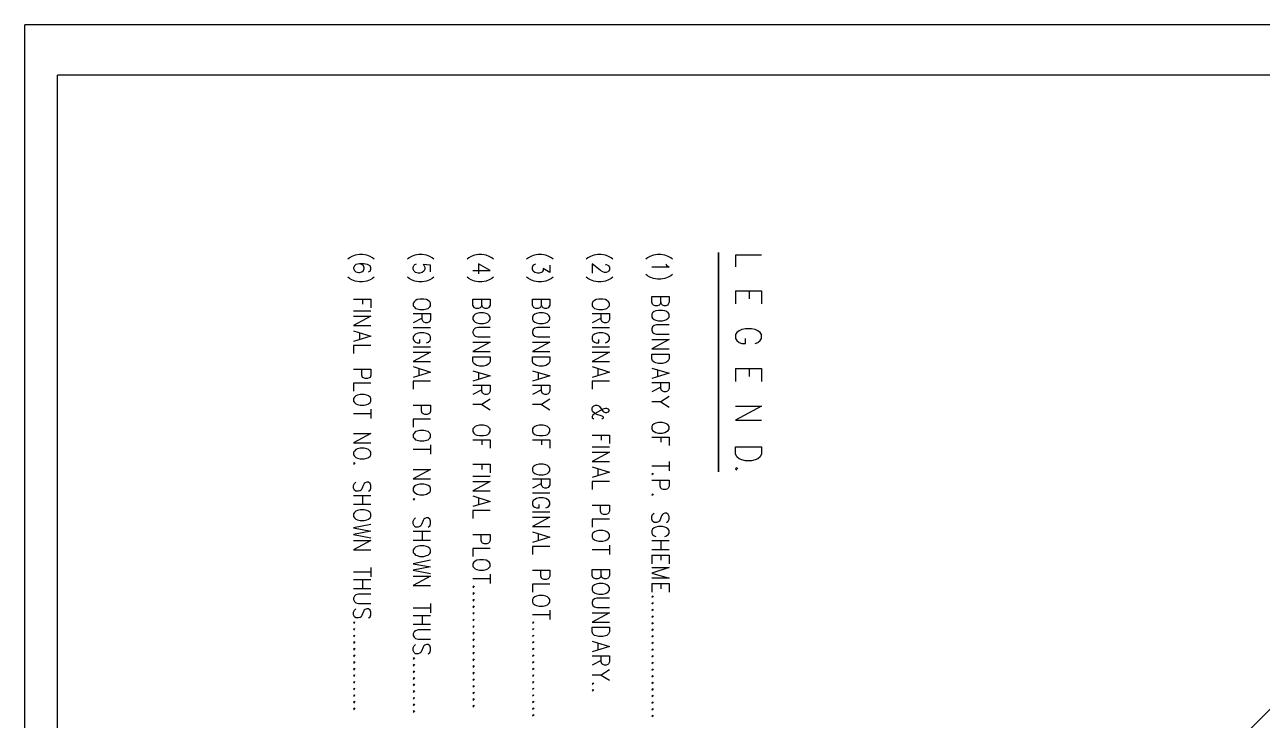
# Model space of a CAD drawing. Header units: metres. Extents: x 6 to 835, y 55 to 1134.
# Drawn here: x 6 to 513, y 849 to 1134 of the extents above; entities that cross this region are included whole.
import ezdxf

# ---------------------------------------------------------------- set-up
doc = ezdxf.new("R2010")
doc.units = ezdxf.units.M

msp = doc.modelspace()

# ---------------------------------------------------------------- linework, layer by layer
at = {"color": 162}
for p, q in [((5.64, 54.85), (5.64, 1133.71)), ((834.95, 1133.71), (5.64, 1133.71)), ((19.04, 62.28), (19.04, 1113.14)), ((823.71, 1113.14), (19.04, 1113.14)), ((296.98, 1024.75), (296.98, 1019.48)), ((296.98, 1024.75), (296.98, 1019.48)), ((296.98, 1024.75), (296.98, 1019.48)), ((296.98, 1024.75), (296.98, 1019.48)), ((302.57, 1024.75), (302.57, 1021.51)), ((302.57, 1024.75), (302.57, 1021.51)), ((302.57, 1024.75), (302.57, 1021.51)), ((302.57, 1024.75), (302.57, 1021.51)), ((144.14, 1021.38), (144.14, 1019.22)), ((140.39, 1016.49), (147.57, 1016.49)), ((168.59, 1013.51), (164.84, 1011.6)), ((164.84, 1009.7), (172.01, 1009.7)), ((241.93, 1013.51), (238.18, 1011.6)), ((238.18, 1009.7), (245.29, 1009.7)), ((142.8, 1007.54), (142.8, 1004.81)), ((164.84, 1001.83), (172.01, 1001.83)), ((238.18, 1001.83), (245.29, 1001.83)), ((167.25, 992.87), (167.25, 990.14)), ((191.7, 991.22), (191.7, 988.49)), ((216.15, 991.22), (216.15, 988.49)), ((240.59, 992.87), (240.59, 990.14)), ((265.04, 992.3), (265.04, 989.63)), ((296.98, 993), (296.98, 987.66)), ((296.98, 993), (296.98, 987.66)), ((296.98, 993), (296.98, 987.66)), ((296.98, 993), (296.98, 987.66)), ((302.57, 993), (302.57, 989.7)), ((302.57, 993), (302.57, 989.7)), ((302.57, 993), (302.57, 989.7)), ((302.57, 993), (302.57, 989.7)), ((193.03, 984.17), (189.29, 982.27)), ((217.48, 984.17), (213.73, 982.27)), ((266.38, 985.25), (262.63, 983.35)), ((266.38, 979.28), (262.63, 979.28)), ((147.57, 974.39), (140.39, 974.39)), ((147.57, 976.3), (147.57, 972.49)), ((193.03, 978.2), (189.29, 978.2)), ((217.48, 978.2), (213.73, 978.2)), ((241.93, 965.69), (241.93, 963.53)), ((266.38, 964.87), (266.38, 962.71)), ((172.01, 959.72), (164.84, 959.72)), ((172.01, 961.63), (172.01, 957.82)), ((193.03, 963.79), (193.03, 961.63)), ((217.48, 963.79), (217.48, 961.63)), ((238.18, 960.8), (245.29, 960.8)), ((193.03, 953.76), (193.03, 951.6)), ((269.74, 954.84), (269.74, 951.03)), ((189.29, 948.87), (196.46, 948.87)), ((240.59, 951.85), (240.59, 949.12)), ((269.74, 952.93), (262.63, 952.93)), ((217.48, 945.88), (213.73, 943.98)), ((140.39, 940.99), (147.57, 940.99)), ((144.14, 940.99), (144.14, 937.18)), ((191.7, 939.91), (191.7, 937.18)), ((213.73, 942.07), (220.91, 942.07)), ((147.57, 937.18), (140.39, 937.18)), ((213.73, 934.2), (220.91, 934.2)), ((164.84, 926.32), (172.01, 926.32)), ((168.59, 926.32), (168.59, 922.51)), ((216.15, 925.24), (216.15, 922.51)), ((172.01, 922.51), (164.84, 922.51)), ((245.29, 918.7), (238.18, 918.7)), ((245.29, 920.61), (245.29, 916.8)), ((262.63, 922.51), (269.74, 922.51)), ((269.74, 918.7), (262.63, 918.7)), ((266.38, 922.51), (266.38, 918.7)), ((262.63, 916.54), (262.63, 912.99)), ((266.38, 916.54), (266.38, 914.39)), ((147.57, 909.5), (140.39, 909.5)), ((147.57, 911.4), (147.57, 907.59)), ((196.46, 908.67), (196.46, 904.86)), ((140.39, 906.51), (147.57, 906.51)), ((144.14, 906.51), (144.14, 902.7)), ((196.46, 906.77), (189.29, 906.77)), ((262.63, 904.86), (262.63, 901.3)), ((266.38, 904.86), (266.38, 902.7)), ((147.57, 902.7), (140.39, 902.7)), ((172.01, 894.83), (164.84, 894.83)), ((172.01, 896.73), (172.01, 892.92)), ((220.91, 894), (220.91, 890.19)), ((164.84, 891.84), (172.01, 891.84)), ((172.01, 888.03), (164.84, 888.03)), ((168.59, 891.84), (168.59, 888.03)), ((220.91, 892.1), (213.73, 892.1)), ((240.59, 880.41), (240.59, 877.68)), ((241.93, 873.36), (238.18, 871.46)), ((241.93, 867.4), (238.18, 867.4))]:
    msp.add_line(p, q, dxfattribs=at)
at = {"color": 6}
for p, q in [((290.06, 1040.43), (290.06, 950.58)), ((290.06, 1040.43), (290.06, 950.58)), ((296.98, 1024.75), (296.98, 1019.48)), ((296.98, 1024.75), (296.98, 1019.48)), ((302.57, 1024.75), (302.57, 1021.51)), ((302.57, 1024.75), (302.57, 1021.51)), ((296.98, 993), (296.98, 987.66)), ((296.98, 993), (296.98, 987.66)), ((302.57, 993), (302.57, 989.7)), ((302.57, 993), (302.57, 989.7))]:
    msp.add_line(p, q, dxfattribs=at)
at = {"color": 162, "linetype": 'Continuous', "lineweight": 25}
for points in [[(290.06, 1040.43), (290.06, 950.58), (290.06, 1040.43), (290.06, 950.58)], [(172.01, 1019.73), (171.63, 1020.3), (171, 1020.81), (170.3, 1021.13), (169.28, 1021.38), (167.57, 1021.38), (166.55, 1021.13), (165.85, 1020.81), (165.22, 1020.3), (164.84, 1019.73), (164.84, 1018.65), (165.22, 1018.14), (165.85, 1017.57), (166.55, 1017.32), (167.57, 1017.07), (169.28, 1017.07), (170.3, 1017.32), (171, 1017.57), (171.63, 1018.14), (172.01, 1018.65)], [(245.29, 1019.73), (244.98, 1020.3), (244.28, 1020.81), (243.64, 1021.13), (242.63, 1021.38), (240.91, 1021.38), (239.9, 1021.13), (239.2, 1020.81), (238.56, 1020.3), (238.18, 1019.73), (238.18, 1018.65), (238.56, 1018.14), (239.2, 1017.57), (239.9, 1017.32), (240.91, 1017.07), (242.63, 1017.07), (243.64, 1017.32), (244.28, 1017.57), (244.98, 1018.14), (245.29, 1018.65)], [(196.46, 1014.02), (196.08, 1014.59), (195.45, 1015.16), (194.75, 1015.41), (193.73, 1015.67), (192.02, 1015.67), (191, 1015.41), (190.3, 1015.16), (189.67, 1014.59), (189.29, 1014.02), (189.29, 1012.94), (189.67, 1012.43), (190.3, 1011.86), (191, 1011.6), (192.02, 1011.35), (193.73, 1011.35), (194.75, 1011.6), (195.45, 1011.86), (196.08, 1012.43), (196.46, 1012.94)], [(220.91, 1014.02), (220.53, 1014.59), (219.89, 1015.16), (219.19, 1015.41), (218.18, 1015.67), (216.46, 1015.67), (215.45, 1015.41), (214.75, 1015.16), (214.11, 1014.59), (213.73, 1014.02), (213.73, 1012.94), (214.11, 1012.43), (214.75, 1011.86), (215.45, 1011.6), (216.46, 1011.35), (218.18, 1011.35), (219.19, 1011.6), (219.89, 1011.86), (220.53, 1012.43), (220.91, 1012.94)], [(269.74, 1015.16), (269.42, 1015.67), (268.72, 1016.24), (268.09, 1016.49), (267.07, 1016.75), (265.36, 1016.75), (264.34, 1016.49), (263.64, 1016.24), (262.95, 1015.67), (262.63, 1015.16), (262.63, 1014.02), (262.95, 1013.51), (263.64, 1012.94), (264.34, 1012.68), (265.36, 1012.43), (267.07, 1012.43), (268.09, 1012.68), (268.72, 1012.94), (269.42, 1013.51), (269.74, 1014.02)], [(189.29, 997.76), (196.46, 997.76), (196.46, 995.86), (196.08, 995.03), (195.45, 994.52), (194.75, 994.21), (193.73, 993.95), (192.02, 993.95), (191, 994.21), (190.3, 994.52), (189.67, 995.03), (189.29, 995.86)], [(213.73, 997.76), (220.91, 997.76), (220.91, 995.86), (220.53, 995.03), (219.89, 994.52), (219.19, 994.21), (218.18, 993.95), (216.46, 993.95), (215.45, 994.21), (214.75, 994.52), (214.11, 995.03), (213.73, 995.86)], [(262.63, 998.84), (269.74, 998.84), (269.74, 996.94), (269.42, 996.11), (268.72, 995.6), (268.09, 995.28), (267.07, 995.03), (265.36, 995.03), (264.34, 995.28), (263.64, 995.6), (262.95, 996.11), (262.63, 996.94)], [(147.57, 980.62), (147.19, 981.19), (146.55, 981.7), (145.85, 982.01), (144.84, 982.27), (143.12, 982.27), (142.11, 982.01), (141.41, 981.7), (140.77, 981.19), (140.39, 980.62), (140.39, 979.54), (140.77, 979.03), (141.41, 978.46), (142.11, 978.2), (143.12, 977.95), (144.84, 977.95), (145.85, 978.2), (146.55, 978.46), (147.19, 979.03), (147.57, 979.54)], [(196.46, 968.17), (196.08, 968.68), (195.45, 969.25), (194.75, 969.5), (193.73, 969.76), (192.02, 969.76), (191, 969.5), (190.3, 969.25), (189.67, 968.68), (189.29, 968.17), (189.29, 967.09), (189.67, 966.52), (190.3, 965.95), (191, 965.69), (192.02, 965.44), (193.73, 965.44), (194.75, 965.69), (195.45, 965.95), (196.08, 966.52), (196.46, 967.09)], [(220.91, 968.17), (220.53, 968.68), (219.89, 969.25), (219.19, 969.5), (218.18, 969.76), (216.46, 969.76), (215.45, 969.5), (214.75, 969.25), (214.11, 968.68), (213.73, 968.17), (213.73, 967.09), (214.11, 966.52), (214.75, 965.95), (215.45, 965.69), (216.46, 965.44), (218.18, 965.44), (219.19, 965.69), (219.89, 965.95), (220.53, 966.52), (220.91, 967.09)], [(269.74, 969.25), (269.42, 969.76), (268.72, 970.33), (268.09, 970.58), (267.07, 970.84), (265.36, 970.84), (264.34, 970.58), (263.64, 970.33), (262.95, 969.76), (262.63, 969.25), (262.63, 968.17), (262.95, 967.6), (263.64, 967.09), (264.34, 966.77), (265.36, 966.52), (267.07, 966.52), (268.09, 966.77), (268.72, 967.09), (269.42, 967.6), (269.74, 968.17)], [(172.01, 965.95), (171.63, 966.52), (171, 967.09), (170.3, 967.34), (169.28, 967.6), (167.57, 967.6), (166.55, 967.34), (165.85, 967.09), (165.22, 966.52), (164.84, 965.95), (164.84, 964.87), (165.22, 964.36), (165.85, 963.79), (166.55, 963.53), (167.57, 963.28), (169.28, 963.28), (170.3, 963.53), (171, 963.79), (171.63, 964.36), (172.01, 964.87)], [(147.57, 958.65), (147.19, 959.15), (146.55, 959.72), (145.85, 959.98), (144.84, 960.3), (143.12, 960.3), (142.11, 959.98), (141.41, 959.72), (140.77, 959.15), (140.39, 958.65), (140.39, 957.57), (140.77, 956.99), (141.41, 956.49), (142.11, 956.17), (143.12, 955.91), (144.84, 955.91), (145.85, 956.17), (146.55, 956.49), (147.19, 956.99), (147.57, 957.57)], [(296.98, 960.8), (307.65, 960.8), (307.65, 957.95), (307.14, 956.74), (306.13, 955.91), (305.11, 955.47), (303.59, 955.09), (301.05, 955.09), (299.52, 955.47), (298.51, 955.91), (297.49, 956.74), (296.98, 957.95)], [(296.98, 960.8), (307.65, 960.8), (307.65, 957.95), (307.14, 956.74), (306.13, 955.91), (305.11, 955.47), (303.59, 955.09), (301.05, 955.09), (299.52, 955.47), (298.51, 955.91), (297.49, 956.74), (296.98, 957.95)], [(296.98, 960.8), (307.65, 960.8), (307.65, 957.95), (307.14, 956.74), (306.13, 955.91), (305.11, 955.47), (303.59, 955.09), (301.05, 955.09), (299.52, 955.47), (298.51, 955.91), (297.49, 956.74), (296.98, 957.95)], [(296.98, 960.8), (307.65, 960.8), (307.65, 957.95), (307.14, 956.74), (306.13, 955.91), (305.11, 955.47), (303.59, 955.09), (301.05, 955.09), (299.52, 955.47), (298.51, 955.91), (297.49, 956.74), (296.98, 957.95)], [(220.91, 952.1), (220.53, 952.68), (219.89, 953.18), (219.19, 953.5), (218.18, 953.76), (216.46, 953.76), (215.45, 953.5), (214.75, 953.18), (214.11, 952.68), (213.73, 952.1), (213.73, 951.03), (214.11, 950.52), (214.75, 949.95), (215.45, 949.69), (216.46, 949.44), (218.18, 949.44), (219.19, 949.69), (219.89, 949.95), (220.53, 950.52), (220.91, 951.03)], [(172.01, 943.98), (171.63, 944.55), (171, 945.06), (170.3, 945.31), (169.28, 945.63), (167.57, 945.63), (166.55, 945.31), (165.85, 945.06), (165.22, 944.55), (164.84, 943.98), (164.84, 942.9), (165.22, 942.33), (165.85, 941.82), (166.55, 941.5), (167.57, 941.25), (169.28, 941.25), (170.3, 941.5), (171, 941.82), (171.63, 942.33), (172.01, 942.9)], [(147.57, 933.37), (147.19, 933.94), (146.55, 934.45), (145.85, 934.77), (144.84, 935.02), (143.12, 935.02), (142.11, 934.77), (141.41, 934.45), (140.77, 933.94), (140.39, 933.37), (140.39, 932.29), (140.77, 931.72), (141.41, 931.21), (142.11, 930.96), (143.12, 930.64), (144.84, 930.64), (145.85, 930.96), (146.55, 931.21), (147.19, 931.72), (147.57, 932.29)], [(245.29, 924.99), (244.98, 925.5), (244.28, 926.07), (243.64, 926.32), (242.63, 926.58), (240.91, 926.58), (239.9, 926.32), (239.2, 926.07), (238.56, 925.5), (238.18, 924.99), (238.18, 923.85), (238.56, 923.34), (239.2, 922.77), (239.9, 922.51), (240.91, 922.26), (242.63, 922.26), (243.64, 922.51), (244.28, 922.77), (244.98, 923.34), (245.29, 923.85)], [(172.01, 918.7), (171.63, 919.28), (171, 919.78), (170.3, 920.1), (169.28, 920.35), (167.57, 920.35), (166.55, 920.1), (165.85, 919.78), (165.22, 919.28), (164.84, 918.7), (164.84, 917.62), (165.22, 917.12), (165.85, 916.54), (166.55, 916.29), (167.57, 915.97), (169.28, 915.97), (170.3, 916.29), (171, 916.54), (171.63, 917.12), (172.01, 917.62)], [(196.46, 912.99), (196.08, 913.56), (195.45, 914.07), (194.75, 914.39), (193.73, 914.64), (192.02, 914.64), (191, 914.39), (190.3, 914.07), (189.67, 913.56), (189.29, 912.99), (189.29, 911.91), (189.67, 911.4), (190.3, 910.83), (191, 910.58), (192.02, 910.32), (193.73, 910.32), (194.75, 910.58), (195.45, 910.83), (196.08, 911.4), (196.46, 911.91)], [(245.29, 903.21), (244.98, 903.78), (244.28, 904.29), (243.64, 904.61), (242.63, 904.86), (240.91, 904.86), (239.9, 904.61), (239.2, 904.29), (238.56, 903.78), (238.18, 903.21), (238.18, 902.13), (238.56, 901.62), (239.2, 901.05), (239.9, 900.8), (240.91, 900.54), (242.63, 900.54), (243.64, 900.8), (244.28, 901.05), (244.98, 901.62), (245.29, 902.13)], [(220.91, 898.32), (220.53, 898.89), (219.89, 899.46), (219.19, 899.72), (218.18, 899.97), (216.46, 899.97), (215.45, 899.72), (214.75, 899.46), (214.11, 898.89), (213.73, 898.32), (213.73, 897.24), (214.11, 896.73), (214.75, 896.16), (215.45, 895.91), (216.46, 895.65), (218.18, 895.65), (219.19, 895.91), (219.89, 896.16), (220.53, 896.73), (220.91, 897.24)], [(238.18, 886.95), (245.29, 886.95), (245.29, 885.05), (244.98, 884.22), (244.28, 883.65), (243.64, 883.4), (242.63, 883.14), (240.91, 883.14), (239.9, 883.4), (239.2, 883.65), (238.56, 884.22), (238.18, 885.05)]]:
    msp.add_lwpolyline(points, close=True, dxfattribs=at)
for points in [[(148.9, 1037.7), (148.2, 1038.21), (147.19, 1038.78), (145.85, 1039.29), (144.14, 1039.61), (142.8, 1039.61), (141.09, 1039.29), (139.76, 1038.78), (138.74, 1038.21), (138.04, 1037.7)], [(146.55, 1032.5), (147.19, 1032.81), (147.57, 1033.58), (147.57, 1034.15), (147.19, 1034.97), (146.17, 1035.48), (144.52, 1035.8), (142.8, 1035.8), (141.41, 1035.48), (140.77, 1034.97), (140.39, 1034.15), (140.39, 1033.89), (140.77, 1033.07), (141.41, 1032.5), (142.49, 1032.24), (142.8, 1032.24), (143.82, 1032.5), (144.52, 1033.07), (144.84, 1033.89), (144.84, 1034.15), (144.52, 1034.97), (143.82, 1035.48), (142.8, 1035.8)], [(173.35, 1037.7), (172.65, 1038.21), (171.63, 1038.78), (170.3, 1039.29), (168.59, 1039.61), (167.25, 1039.61), (165.54, 1039.29), (164.2, 1038.78), (163.19, 1038.21), (162.49, 1037.7)], [(172.01, 1032.5), (172.01, 1035.23), (168.97, 1035.48), (169.28, 1035.23), (169.6, 1034.4), (169.6, 1033.58), (169.28, 1032.81), (168.59, 1032.24), (167.57, 1031.99), (166.87, 1031.99), (165.85, 1032.24), (165.22, 1032.81), (164.84, 1033.58), (164.84, 1034.4), (165.22, 1035.23), (165.54, 1035.48), (166.24, 1035.8)], [(197.8, 1037.7), (197.1, 1038.21), (196.08, 1038.78), (194.75, 1039.29), (193.03, 1039.61), (191.7, 1039.61), (189.98, 1039.29), (188.65, 1038.78), (187.64, 1038.21), (186.94, 1037.7)], [(189.29, 1033.07), (196.46, 1033.07), (191.7, 1035.8), (191.7, 1031.67)], [(222.24, 1037.7), (221.54, 1038.21), (220.53, 1038.78), (219.19, 1039.29), (217.48, 1039.61), (216.15, 1039.61), (214.43, 1039.29), (213.1, 1038.78), (212.08, 1038.21), (211.38, 1037.7)], [(220.91, 1035.23), (220.91, 1032.24), (218.18, 1033.89), (218.18, 1033.07), (217.8, 1032.5), (217.48, 1032.24), (216.46, 1031.99), (215.77, 1031.99), (214.75, 1032.24), (214.11, 1032.81), (213.73, 1033.58), (213.73, 1034.4), (214.11, 1035.23), (214.43, 1035.48), (215.13, 1035.8)], [(246.69, 1037.7), (245.99, 1038.21), (244.98, 1038.78), (243.64, 1039.29), (241.93, 1039.61), (240.59, 1039.61), (238.88, 1039.29), (237.55, 1038.78), (236.47, 1038.21), (235.83, 1037.7)], [(243.64, 1035.48), (243.96, 1035.48), (244.66, 1035.23), (244.98, 1034.97), (245.29, 1034.4), (245.29, 1033.32), (244.98, 1032.81), (244.66, 1032.5), (243.96, 1032.24), (243.26, 1032.24), (242.63, 1032.5), (241.61, 1033.07), (238.18, 1035.8), (238.18, 1031.99)], [(271.14, 1037.7), (270.44, 1038.21), (269.42, 1038.78), (268.09, 1039.29), (266.38, 1039.61), (265.04, 1039.61), (263.33, 1039.29), (261.93, 1038.78), (260.91, 1038.21), (260.28, 1037.7)], [(268.41, 1035.8), (268.72, 1035.23), (269.74, 1034.4), (262.63, 1034.4)], [(307.65, 1039.42), (296.98, 1039.42), (296.98, 1034.53)], [(307.65, 1039.42), (296.98, 1039.42), (296.98, 1034.53)], [(307.65, 1039.42), (296.98, 1039.42), (296.98, 1034.53)], [(307.65, 1039.42), (296.98, 1039.42), (296.98, 1034.53)], [(148.9, 1030.34), (148.2, 1029.83), (147.19, 1029.26), (145.85, 1028.69), (144.14, 1028.43), (142.8, 1028.43), (141.09, 1028.69), (139.76, 1029.26), (138.74, 1029.83), (138.04, 1030.34)], [(173.35, 1030.34), (172.65, 1029.83), (171.63, 1029.26), (170.3, 1028.69), (168.59, 1028.43), (167.25, 1028.43), (165.54, 1028.69), (164.2, 1029.26), (163.19, 1029.83), (162.49, 1030.34)], [(197.8, 1030.34), (197.1, 1029.83), (196.08, 1029.26), (194.75, 1028.69), (193.03, 1028.43), (191.7, 1028.43), (189.98, 1028.69), (188.65, 1029.26), (187.64, 1029.83), (186.94, 1030.34)], [(222.24, 1030.34), (221.54, 1029.83), (220.53, 1029.26), (219.19, 1028.69), (217.48, 1028.43), (216.15, 1028.43), (214.43, 1028.69), (213.1, 1029.26), (212.08, 1029.83), (211.38, 1030.34)], [(246.69, 1030.34), (245.99, 1029.83), (244.98, 1029.26), (243.64, 1028.69), (241.93, 1028.43), (240.59, 1028.43), (238.88, 1028.69), (237.55, 1029.26), (236.47, 1029.83), (235.83, 1030.34)], [(271.14, 1031.42), (270.44, 1030.91), (269.42, 1030.34), (268.09, 1029.83), (266.38, 1029.51), (265.04, 1029.51), (263.33, 1029.83), (261.93, 1030.34), (260.91, 1030.91), (260.28, 1031.42)], [(296.98, 1024.75), (307.65, 1024.75), (307.65, 1019.48)], [(296.98, 1024.75), (307.65, 1024.75), (307.65, 1019.48)], [(296.98, 1024.75), (307.65, 1024.75), (307.65, 1019.48)], [(296.98, 1024.75), (307.65, 1024.75), (307.65, 1019.48)], [(140.39, 1021.38), (147.57, 1021.38), (147.57, 1017.83)], [(193.03, 1018.91), (192.72, 1018.14), (192.33, 1017.83), (191.7, 1017.57), (190.68, 1017.57), (189.98, 1017.83), (189.67, 1018.14), (189.29, 1018.91), (189.29, 1021.38), (196.46, 1021.38), (196.46, 1018.91), (196.08, 1018.14), (195.76, 1017.83), (195.06, 1017.57), (194.43, 1017.57), (193.73, 1017.83), (193.35, 1018.14), (193.03, 1018.91), (193.03, 1021.38)], [(217.48, 1018.91), (217.16, 1018.14), (216.78, 1017.83), (216.15, 1017.57), (215.13, 1017.57), (214.43, 1017.83), (214.11, 1018.14), (213.73, 1018.91), (213.73, 1021.38), (220.91, 1021.38), (220.91, 1018.91), (220.53, 1018.14), (220.21, 1017.83), (219.51, 1017.57), (218.81, 1017.57), (218.18, 1017.83), (217.8, 1018.14), (217.48, 1018.91), (217.48, 1021.38)], [(266.38, 1020.05), (266.06, 1019.22), (265.68, 1018.91), (265.04, 1018.65), (264.03, 1018.65), (263.33, 1018.91), (262.95, 1019.22), (262.63, 1020.05), (262.63, 1022.46), (269.74, 1022.46), (269.74, 1020.05), (269.42, 1019.22), (269.11, 1018.91), (268.41, 1018.65), (267.71, 1018.65), (267.07, 1018.91), (266.69, 1019.22), (266.38, 1020.05), (266.38, 1022.46)], [(164.84, 1015.41), (172.01, 1015.41), (172.01, 1012.94), (171.63, 1012.18), (171.32, 1011.86), (170.62, 1011.6), (169.98, 1011.6), (169.28, 1011.86), (168.97, 1012.18), (168.59, 1012.94), (168.59, 1015.41)], [(238.18, 1015.41), (245.29, 1015.41), (245.29, 1012.94), (244.98, 1012.18), (244.66, 1011.86), (243.96, 1011.6), (243.26, 1011.6), (242.63, 1011.86), (242.25, 1012.18), (241.93, 1012.94), (241.93, 1015.41)], [(140.39, 1014.33), (147.57, 1014.33), (140.39, 1010.52), (147.57, 1010.52)], [(196.46, 1009.7), (191.32, 1009.7), (190.3, 1009.45), (189.67, 1008.87), (189.29, 1008.05), (189.29, 1007.54), (189.67, 1006.71), (190.3, 1006.14), (191.32, 1005.89), (196.46, 1005.89)], [(220.91, 1009.7), (215.77, 1009.7), (214.75, 1009.45), (214.11, 1008.87), (213.73, 1008.05), (213.73, 1007.54), (214.11, 1006.71), (214.75, 1006.14), (215.77, 1005.89), (220.91, 1005.89)], [(269.74, 1010.78), (264.66, 1010.78), (263.64, 1010.52), (262.95, 1009.95), (262.63, 1009.13), (262.63, 1008.62), (262.95, 1007.79), (263.64, 1007.29), (264.66, 1006.97), (269.74, 1006.97)], [(140.39, 1008.37), (147.57, 1006.14), (140.39, 1003.98)], [(170.3, 1003.48), (171, 1003.73), (171.63, 1004.24), (172.01, 1004.81), (172.01, 1005.89), (171.63, 1006.46), (171, 1006.97), (170.3, 1007.29), (169.28, 1007.54), (167.57, 1007.54), (166.55, 1007.29), (165.85, 1006.97), (165.22, 1006.46), (164.84, 1005.89), (164.84, 1004.81), (165.22, 1004.24), (165.85, 1003.73), (166.55, 1003.48), (167.57, 1003.48), (167.57, 1004.81)], [(243.64, 1003.48), (244.28, 1003.73), (244.98, 1004.24), (245.29, 1004.81), (245.29, 1005.89), (244.98, 1006.46), (244.28, 1006.97), (243.64, 1007.29), (242.63, 1007.54), (240.91, 1007.54), (239.9, 1007.29), (239.2, 1006.97), (238.56, 1006.46), (238.18, 1005.89), (238.18, 1004.81), (238.56, 1004.24), (239.2, 1003.73), (239.9, 1003.48), (240.91, 1003.48), (240.91, 1004.81)], [(262.63, 1004.81), (269.74, 1004.81), (262.63, 1001), (269.74, 1001)], [(305.11, 1003.16), (306.13, 1003.54), (307.14, 1004.37), (307.65, 1005.19), (307.65, 1006.84), (307.14, 1007.67), (306.13, 1008.43), (305.11, 1008.87), (303.59, 1009.25), (301.05, 1009.25), (299.52, 1008.87), (298.51, 1008.43), (297.49, 1007.67), (296.98, 1006.84), (296.98, 1005.19), (297.49, 1004.37), (298.51, 1003.54), (299.52, 1003.16), (301.05, 1003.16), (301.05, 1005.19)], [(305.11, 1003.16), (306.13, 1003.54), (307.14, 1004.37), (307.65, 1005.19), (307.65, 1006.84), (307.14, 1007.67), (306.13, 1008.43), (305.11, 1008.87), (303.59, 1009.25), (301.05, 1009.25), (299.52, 1008.87), (298.51, 1008.43), (297.49, 1007.67), (296.98, 1006.84), (296.98, 1005.19), (297.49, 1004.37), (298.51, 1003.54), (299.52, 1003.16), (301.05, 1003.16), (301.05, 1005.19)], [(305.11, 1003.16), (306.13, 1003.54), (307.14, 1004.37), (307.65, 1005.19), (307.65, 1006.84), (307.14, 1007.67), (306.13, 1008.43), (305.11, 1008.87), (303.59, 1009.25), (301.05, 1009.25), (299.52, 1008.87), (298.51, 1008.43), (297.49, 1007.67), (296.98, 1006.84), (296.98, 1005.19), (297.49, 1004.37), (298.51, 1003.54), (299.52, 1003.16), (301.05, 1003.16), (301.05, 1005.19)], [(305.11, 1003.16), (306.13, 1003.54), (307.14, 1004.37), (307.65, 1005.19), (307.65, 1006.84), (307.14, 1007.67), (306.13, 1008.43), (305.11, 1008.87), (303.59, 1009.25), (301.05, 1009.25), (299.52, 1008.87), (298.51, 1008.43), (297.49, 1007.67), (296.98, 1006.84), (296.98, 1005.19), (297.49, 1004.37), (298.51, 1003.54), (299.52, 1003.16), (301.05, 1003.16), (301.05, 1005.19)], [(147.57, 1002.4), (140.39, 1002.4), (140.39, 999.09)], [(164.84, 999.67), (172.01, 999.67), (164.84, 995.86), (172.01, 995.86)], [(189.29, 1003.73), (196.46, 1003.73), (189.29, 999.92), (196.46, 999.92)], [(213.73, 1003.73), (220.91, 1003.73), (213.73, 999.92), (220.91, 999.92)], [(238.18, 999.67), (245.29, 999.67), (238.18, 995.86), (245.29, 995.86)], [(140.39, 992.62), (147.57, 992.62), (147.57, 990.14), (147.19, 989.32), (146.87, 989.06), (146.17, 988.81), (145.15, 988.81), (144.52, 989.06), (144.14, 989.32), (143.82, 990.14), (143.82, 992.62)], [(164.84, 993.7), (172.01, 991.47), (164.84, 989.32)], [(189.29, 992.05), (196.46, 989.89), (189.29, 987.73)], [(213.73, 992.05), (220.91, 989.89), (213.73, 987.73)], [(238.18, 993.7), (245.29, 991.47), (238.18, 989.32)], [(262.63, 993.13), (269.74, 990.97), (262.63, 988.81)], [(296.98, 993), (307.65, 993), (307.65, 987.66)], [(296.98, 993), (307.65, 993), (307.65, 987.66)], [(296.98, 993), (307.65, 993), (307.65, 987.66)], [(296.98, 993), (307.65, 993), (307.65, 987.66)], [(147.57, 986.9), (140.39, 986.9), (140.39, 983.6)], [(172.01, 987.73), (164.84, 987.73), (164.84, 984.43)], [(189.29, 986.08), (196.46, 986.08), (196.46, 983.6), (196.08, 982.84), (195.76, 982.52), (195.06, 982.27), (194.43, 982.27), (193.73, 982.52), (193.35, 982.84), (193.03, 983.6), (193.03, 986.08)], [(213.73, 986.08), (220.91, 986.08), (220.91, 983.6), (220.53, 982.84), (220.21, 982.52), (219.51, 982.27), (218.81, 982.27), (218.18, 982.52), (217.8, 982.84), (217.48, 983.6), (217.48, 986.08)], [(245.29, 987.73), (238.18, 987.73), (238.18, 984.43)], [(262.63, 987.16), (269.74, 987.16), (269.74, 984.74), (269.42, 983.92), (269.11, 983.6), (268.41, 983.35), (267.71, 983.35), (267.07, 983.6), (266.69, 983.92), (266.38, 984.74), (266.38, 987.16)], [(196.46, 980.36), (193.03, 978.2), (196.46, 976.04)], [(220.91, 980.36), (217.48, 978.2), (220.91, 976.04)], [(269.74, 981.44), (266.38, 979.28), (269.74, 977.12)], [(164.84, 977.95), (172.01, 977.95), (172.01, 975.47), (171.63, 974.65), (171.32, 974.39), (170.62, 974.14), (169.6, 974.14), (168.97, 974.39), (168.59, 974.65), (168.27, 975.47), (168.27, 977.95)], [(242.25, 972.49), (242.63, 972.49), (242.94, 972.74), (242.94, 973.06), (242.63, 973.31), (241.93, 973.57), (240.21, 974.14), (239.2, 974.65), (238.56, 975.22), (238.18, 975.73), (238.18, 976.81), (238.56, 977.38), (238.88, 977.63), (239.58, 977.95), (240.21, 977.95), (240.91, 977.63), (241.23, 977.38), (242.63, 975.47), (242.94, 975.22), (243.64, 974.96), (244.28, 974.96), (244.98, 975.22), (245.29, 975.73), (244.98, 976.3), (244.28, 976.55), (243.64, 976.55), (242.63, 976.3), (241.61, 975.73), (239.2, 974.39), (238.56, 973.82), (238.18, 973.31), (238.18, 972.74), (238.56, 972.49), (238.88, 972.49)], [(296.98, 977.5), (307.65, 977.5), (296.98, 971.79), (307.65, 971.79)], [(296.98, 977.5), (307.65, 977.5), (296.98, 971.79), (307.65, 971.79)], [(296.98, 977.5), (307.65, 977.5), (296.98, 971.79), (307.65, 971.79)], [(296.98, 977.5), (307.65, 977.5), (296.98, 971.79), (307.65, 971.79)], [(172.01, 972.23), (164.84, 972.23), (164.84, 968.93)], [(140.39, 966.27), (147.57, 966.27), (140.39, 962.46), (147.57, 962.46)], [(238.18, 965.69), (245.29, 965.69), (245.29, 962.2)], [(262.63, 964.87), (269.74, 964.87), (269.74, 961.38)], [(189.29, 963.79), (196.46, 963.79), (196.46, 960.3)], [(213.73, 963.79), (220.91, 963.79), (220.91, 960.3)], [(141.09, 954.01), (140.77, 954.26), (140.39, 954.01), (140.77, 953.76)], [(189.29, 953.76), (196.46, 953.76), (196.46, 950.2)], [(238.18, 958.65), (245.29, 958.65), (238.18, 954.84), (245.29, 954.84)], [(164.84, 951.6), (172.01, 951.6), (164.84, 947.79), (172.01, 947.79)], [(238.18, 952.68), (245.29, 950.52), (238.18, 948.29)], [(263.33, 949.69), (262.95, 949.95), (262.63, 949.69), (262.95, 949.44)], [(298, 951.85), (297.49, 952.23), (296.98, 951.85), (297.49, 951.41)], [(298, 951.85), (297.49, 952.23), (296.98, 951.85), (297.49, 951.41)], [(298, 951.85), (297.49, 952.23), (296.98, 951.85), (297.49, 951.41)], [(298, 951.85), (297.49, 952.23), (296.98, 951.85), (297.49, 951.41)], [(146.55, 942.64), (147.19, 943.15), (147.57, 943.98), (147.57, 945.06), (147.19, 945.88), (146.55, 946.39), (145.85, 946.39), (145.15, 946.14), (144.84, 945.88), (144.52, 945.31), (143.82, 943.72), (143.5, 943.15), (143.12, 942.9), (142.49, 942.64), (141.41, 942.64), (140.77, 943.15), (140.39, 943.98), (140.39, 945.06), (140.77, 945.88), (141.41, 946.39)], [(189.29, 946.71), (196.46, 946.71), (189.29, 942.9), (196.46, 942.9)], [(213.73, 947.79), (220.91, 947.79), (220.91, 945.31), (220.53, 944.55), (220.21, 944.23), (219.51, 943.98), (218.81, 943.98), (218.18, 944.23), (217.8, 944.55), (217.48, 945.31), (217.48, 947.79)], [(245.29, 946.71), (238.18, 946.71), (238.18, 943.41)], [(262.63, 947.22), (269.74, 947.22), (269.74, 944.8), (269.42, 943.98), (269.11, 943.72), (268.41, 943.41), (267.39, 943.41), (266.69, 943.72), (266.38, 943.98), (266.06, 944.8), (266.06, 947.22)], [(165.54, 939.34), (165.22, 939.66), (164.84, 939.34), (165.22, 939.09)], [(189.29, 940.74), (196.46, 938.52), (189.29, 936.36)], [(219.19, 935.85), (219.89, 936.1), (220.53, 936.61), (220.91, 937.18), (220.91, 938.26), (220.53, 938.83), (219.89, 939.34), (219.19, 939.66), (218.18, 939.91), (216.46, 939.91), (215.45, 939.66), (214.75, 939.34), (214.11, 938.83), (213.73, 938.26), (213.73, 937.18), (214.11, 936.61), (214.75, 936.1), (215.45, 935.85), (216.46, 935.85), (216.46, 937.18)], [(263.33, 941.25), (262.95, 941.5), (262.63, 941.25), (262.95, 940.99)], [(196.46, 934.77), (189.29, 934.77), (189.29, 931.47)], [(238.18, 936.93), (245.29, 936.93), (245.29, 934.45), (244.98, 933.63), (244.66, 933.37), (243.96, 933.12), (242.94, 933.12), (242.25, 933.37), (241.93, 933.63), (241.61, 934.45), (241.61, 936.93)], [(268.72, 929.88), (269.42, 930.39), (269.74, 931.21), (269.74, 932.29), (269.42, 933.12), (268.72, 933.63), (268.09, 933.63), (267.39, 933.37), (267.07, 933.12), (266.69, 932.55), (266.06, 930.96), (265.68, 930.39), (265.36, 930.13), (264.66, 929.88), (263.64, 929.88), (262.95, 930.39), (262.63, 931.21), (262.63, 932.29), (262.95, 933.12), (263.64, 933.63)], [(147.57, 929.05), (140.39, 927.66), (147.57, 926.32), (140.39, 924.99), (147.57, 923.59)], [(171, 927.97), (171.63, 928.48), (172.01, 929.31), (172.01, 930.39), (171.63, 931.21), (171, 931.72), (170.3, 931.72), (169.6, 931.47), (169.28, 931.21), (168.97, 930.64), (168.27, 929.05), (167.95, 928.48), (167.57, 928.23), (166.87, 927.97), (165.85, 927.97), (165.22, 928.48), (164.84, 929.31), (164.84, 930.39), (165.22, 931.21), (165.85, 931.72)], [(213.73, 932.04), (220.91, 932.04), (213.73, 928.23), (220.91, 928.23)], [(245.29, 931.21), (238.18, 931.21), (238.18, 927.97)], [(189.29, 924.99), (196.46, 924.99), (196.46, 922.51), (196.08, 921.69), (195.76, 921.43), (195.06, 921.18), (194.05, 921.18), (193.35, 921.43), (193.03, 921.69), (192.72, 922.51), (192.72, 924.99)], [(213.73, 926.07), (220.91, 923.85), (213.73, 921.69)], [(268.09, 924.16), (268.72, 924.42), (269.42, 924.99), (269.74, 925.5), (269.74, 926.58), (269.42, 927.15), (268.72, 927.66), (268.09, 927.97), (267.07, 928.23), (265.36, 928.23), (264.34, 927.97), (263.64, 927.66), (262.95, 927.15), (262.63, 926.58), (262.63, 925.5), (262.95, 924.99), (263.64, 924.42), (264.34, 924.16)], [(140.39, 922.51), (147.57, 922.51), (140.39, 918.7), (147.57, 918.7)], [(196.46, 919.28), (189.29, 919.28), (189.29, 915.97)], [(220.91, 920.1), (213.73, 920.1), (213.73, 916.8)], [(172.01, 914.39), (164.84, 912.99), (172.01, 911.66), (164.84, 910.32), (172.01, 908.92)], [(262.63, 916.54), (269.74, 916.54), (269.74, 912.99)], [(213.73, 910.32), (220.91, 910.32), (220.91, 907.85), (220.53, 907.02), (220.21, 906.77), (219.51, 906.51), (218.5, 906.51), (217.8, 906.77), (217.48, 907.02), (217.16, 907.85), (217.16, 910.32)], [(241.93, 908.1), (241.61, 907.34), (241.23, 907.02), (240.59, 906.77), (239.58, 906.77), (238.88, 907.02), (238.56, 907.34), (238.18, 908.1), (238.18, 910.58), (245.29, 910.58), (245.29, 908.1), (244.98, 907.34), (244.66, 907.02), (243.96, 906.77), (243.26, 906.77), (242.63, 907.02), (242.25, 907.34), (241.93, 908.1), (241.93, 910.58)], [(262.63, 911.4), (269.74, 911.4), (262.63, 909.18), (269.74, 907.02), (262.63, 907.02)], [(164.84, 907.85), (172.01, 907.85), (164.84, 904.04), (172.01, 904.04)], [(189.98, 903.53), (189.67, 903.78), (189.29, 903.53), (189.67, 903.21)], [(220.91, 904.61), (213.73, 904.61), (213.73, 901.3)], [(262.63, 904.86), (269.74, 904.86), (269.74, 901.3)], [(147.57, 900.54), (142.49, 900.54), (141.41, 900.23), (140.77, 899.72), (140.39, 898.89), (140.39, 898.32), (140.77, 897.56), (141.41, 896.99), (142.49, 896.73), (147.57, 896.73)], [(189.98, 900.8), (189.67, 901.05), (189.29, 900.8), (189.67, 900.54)], [(189.98, 898.07), (189.67, 898.32), (189.29, 898.07), (189.67, 897.81)], [(245.29, 898.89), (240.21, 898.89), (239.2, 898.64), (238.56, 898.07), (238.18, 897.24), (238.18, 896.73), (238.56, 895.91), (239.2, 895.34), (240.21, 895.08), (245.29, 895.08)], [(263.33, 899.46), (262.95, 899.72), (262.63, 899.46), (262.95, 899.15)], [(146.55, 890.76), (147.19, 891.27), (147.57, 892.1), (147.57, 893.18), (147.19, 894), (146.55, 894.57), (145.85, 894.57), (145.15, 894.26), (144.84, 894), (144.52, 893.43), (143.82, 891.84), (143.5, 891.27), (143.12, 891.02), (142.49, 890.76), (141.41, 890.76), (140.77, 891.27), (140.39, 892.1), (140.39, 893.18), (140.77, 894), (141.41, 894.57)], [(189.98, 895.34), (189.67, 895.65), (189.29, 895.34), (189.67, 895.08)], [(189.98, 892.67), (189.67, 892.92), (189.29, 892.67), (189.67, 892.35)], [(238.18, 892.92), (245.29, 892.92), (238.18, 889.11), (245.29, 889.11)], [(263.33, 896.73), (262.95, 896.99), (262.63, 896.73), (262.95, 896.42)], [(263.33, 894), (262.95, 894.26), (262.63, 894), (262.95, 893.75)], [(141.09, 888.86), (140.77, 889.11), (140.39, 888.86), (140.77, 888.54)], [(189.98, 889.94), (189.67, 890.19), (189.29, 889.94), (189.67, 889.68)], [(214.43, 888.86), (214.11, 889.11), (213.73, 888.86), (214.11, 888.54)], [(263.33, 891.27), (262.95, 891.53), (262.63, 891.27), (262.95, 891.02)], [(263.33, 888.54), (262.95, 888.86), (262.63, 888.54), (262.95, 888.29)], [(141.09, 886.13), (140.77, 886.38), (140.39, 886.13), (140.77, 885.87)], [(141.09, 883.4), (140.77, 883.65), (140.39, 883.4), (140.77, 883.14)], [(172.01, 885.87), (166.87, 885.87), (165.85, 885.56), (165.22, 885.05), (164.84, 884.22), (164.84, 883.65), (165.22, 882.89), (165.85, 882.32), (166.87, 882.06), (172.01, 882.06)], [(189.98, 887.21), (189.67, 887.46), (189.29, 887.21), (189.67, 886.95)], [(189.98, 884.48), (189.67, 884.79), (189.29, 884.48), (189.67, 884.22)], [(214.43, 886.13), (214.11, 886.38), (213.73, 886.13), (214.11, 885.87)], [(214.43, 883.4), (214.11, 883.65), (213.73, 883.4), (214.11, 883.14)], [(263.33, 885.87), (262.95, 886.13), (262.63, 885.87), (262.95, 885.56)], [(263.33, 883.14), (262.95, 883.4), (262.63, 883.14), (262.95, 882.89)], [(141.09, 880.67), (140.77, 880.98), (140.39, 880.67), (140.77, 880.41)], [(141.09, 878), (140.77, 878.25), (140.39, 878), (140.77, 877.68)], [(171, 876.1), (171.63, 876.6), (172.01, 877.43), (172.01, 878.51), (171.63, 879.33), (171, 879.91), (170.3, 879.91), (169.6, 879.59), (169.28, 879.33), (168.97, 878.76), (168.27, 877.17), (167.95, 876.6), (167.57, 876.35), (166.87, 876.1), (165.85, 876.1), (165.22, 876.6), (164.84, 877.43), (164.84, 878.51), (165.22, 879.33), (165.85, 879.91)], [(189.98, 881.75), (189.67, 882.06), (189.29, 881.75), (189.67, 881.49)], [(189.98, 879.08), (189.67, 879.33), (189.29, 879.08), (189.67, 878.76)], [(214.43, 880.67), (214.11, 880.98), (213.73, 880.67), (214.11, 880.41)], [(214.43, 878), (214.11, 878.25), (213.73, 878), (214.11, 877.68)], [(238.18, 881.24), (245.29, 879.08), (238.18, 876.92)], [(263.33, 880.41), (262.95, 880.67), (262.63, 880.41), (262.95, 880.16)], [(263.33, 877.68), (262.95, 878), (262.63, 877.68), (262.95, 877.43)], [(141.09, 875.27), (140.77, 875.52), (140.39, 875.27), (140.77, 875.02)], [(141.09, 872.54), (140.77, 872.79), (140.39, 872.54), (140.77, 872.29)], [(165.54, 874.19), (165.22, 874.44), (164.84, 874.19), (165.22, 873.87)], [(189.98, 876.35), (189.67, 876.6), (189.29, 876.35), (189.67, 876.1)], [(189.98, 873.62), (189.67, 873.87), (189.29, 873.62), (189.67, 873.36)], [(214.43, 875.27), (214.11, 875.52), (213.73, 875.27), (214.11, 875.02)], [(214.43, 872.54), (214.11, 872.79), (213.73, 872.54), (214.11, 872.29)], [(238.18, 875.27), (245.29, 875.27), (245.29, 872.79), (244.98, 872.03), (244.66, 871.71), (243.96, 871.46), (243.26, 871.46), (242.63, 871.71), (242.25, 872.03), (241.93, 872.79), (241.93, 875.27)], [(263.33, 875.02), (262.95, 875.27), (262.63, 875.02), (262.95, 874.7)], [(263.33, 872.29), (262.95, 872.54), (262.63, 872.29), (262.95, 872.03)], [(141.09, 869.81), (140.77, 870.13), (140.39, 869.81), (140.77, 869.55)], [(165.54, 871.46), (165.22, 871.71), (164.84, 871.46), (165.22, 871.21)], [(165.54, 868.73), (165.22, 868.98), (164.84, 868.73), (165.22, 868.48)], [(189.98, 870.89), (189.67, 871.21), (189.29, 870.89), (189.67, 870.63)], [(189.98, 868.22), (189.67, 868.48), (189.29, 868.22), (189.67, 867.9)], [(214.43, 869.81), (214.11, 870.13), (213.73, 869.81), (214.11, 869.55)], [(245.29, 869.55), (241.93, 867.4), (245.29, 865.24)], [(263.33, 869.55), (262.95, 869.81), (262.63, 869.55), (262.95, 869.3)], [(141.09, 867.14), (140.77, 867.4), (140.39, 867.14), (140.77, 866.82)], [(141.09, 864.41), (140.77, 864.67), (140.39, 864.41), (140.77, 864.09)], [(165.54, 866), (165.22, 866.32), (164.84, 866), (165.22, 865.74)], [(165.54, 863.33), (165.22, 863.59), (164.84, 863.33), (165.22, 863.01)], [(189.98, 865.49), (189.67, 865.74), (189.29, 865.49), (189.67, 865.24)], [(189.98, 862.76), (189.67, 863.01), (189.29, 862.76), (189.67, 862.51)], [(214.43, 867.14), (214.11, 867.4), (213.73, 867.14), (214.11, 866.82)], [(214.43, 864.41), (214.11, 864.67), (213.73, 864.41), (214.11, 864.09)], [(238.88, 863.84), (238.56, 864.09), (238.18, 863.84), (238.56, 863.59)], [(263.33, 866.82), (262.95, 867.14), (262.63, 866.82), (262.95, 866.57)], [(263.33, 864.09), (262.95, 864.41), (262.63, 864.09), (262.95, 863.84)], [(141.09, 861.68), (140.77, 861.93), (140.39, 861.68), (140.77, 861.43)], [(141.09, 858.95), (140.77, 859.2), (140.39, 858.95), (140.77, 858.7)], [(165.54, 860.6), (165.22, 860.86), (164.84, 860.6), (165.22, 860.35)], [(165.54, 857.87), (165.22, 858.12), (164.84, 857.87), (165.22, 857.62)], [(189.98, 860.03), (189.67, 860.35), (189.29, 860.03), (189.67, 859.78)], [(189.98, 857.36), (189.67, 857.62), (189.29, 857.36), (189.67, 857.05)], [(214.43, 861.68), (214.11, 861.93), (213.73, 861.68), (214.11, 861.43)], [(214.43, 858.95), (214.11, 859.2), (213.73, 858.95), (214.11, 858.7)], [(238.88, 861.11), (238.56, 861.43), (238.18, 861.11), (238.56, 860.86)], [(263.33, 861.43), (262.95, 861.68), (262.63, 861.43), (262.95, 861.11)], [(263.33, 858.7), (262.95, 858.95), (262.63, 858.7), (262.95, 858.44)], [(141.09, 856.22), (140.77, 856.54), (140.39, 856.22), (140.77, 855.97)], [(141.09, 853.55), (140.77, 853.81), (140.39, 853.55), (140.77, 853.24)], [(165.54, 855.14), (165.22, 855.46), (164.84, 855.14), (165.22, 854.89)], [(165.54, 852.47), (165.22, 852.73), (164.84, 852.47), (165.22, 852.16)], [(189.98, 854.63), (189.67, 854.89), (189.29, 854.63), (189.67, 854.38)], [(214.43, 856.22), (214.11, 856.54), (213.73, 856.22), (214.11, 855.97)], [(214.43, 853.55), (214.11, 853.81), (213.73, 853.55), (214.11, 853.24)], [(263.33, 855.97), (262.95, 856.22), (262.63, 855.97), (262.95, 855.71)], [(263.33, 853.24), (262.95, 853.55), (262.63, 853.24), (262.95, 852.98)], [(214.43, 850.82), (214.11, 851.08), (213.73, 850.82), (214.11, 850.57)], [(263.33, 850.57), (262.95, 850.82), (262.63, 850.57), (262.95, 850.25)]]:
    msp.add_lwpolyline(points, dxfattribs=at)
at = {"color": 6, "linetype": 'Continuous', "lineweight": 25}
for points in [[(307.65, 1039.42), (296.98, 1039.42), (296.98, 1034.53)], [(307.65, 1039.42), (296.98, 1039.42), (296.98, 1034.53)], [(296.98, 1024.75), (307.65, 1024.75), (307.65, 1019.48)], [(296.98, 1024.75), (307.65, 1024.75), (307.65, 1019.48)], [(305.11, 1003.16), (306.13, 1003.54), (307.14, 1004.37), (307.65, 1005.19), (307.65, 1006.84), (307.14, 1007.67), (306.13, 1008.43), (305.11, 1008.87), (303.59, 1009.25), (301.05, 1009.25), (299.52, 1008.87), (298.51, 1008.43), (297.49, 1007.67), (296.98, 1006.84), (296.98, 1005.19), (297.49, 1004.37), (298.51, 1003.54), (299.52, 1003.16), (301.05, 1003.16), (301.05, 1005.19)], [(305.11, 1003.16), (306.13, 1003.54), (307.14, 1004.37), (307.65, 1005.19), (307.65, 1006.84), (307.14, 1007.67), (306.13, 1008.43), (305.11, 1008.87), (303.59, 1009.25), (301.05, 1009.25), (299.52, 1008.87), (298.51, 1008.43), (297.49, 1007.67), (296.98, 1006.84), (296.98, 1005.19), (297.49, 1004.37), (298.51, 1003.54), (299.52, 1003.16), (301.05, 1003.16), (301.05, 1005.19)], [(296.98, 993), (307.65, 993), (307.65, 987.66)], [(296.98, 993), (307.65, 993), (307.65, 987.66)], [(296.98, 977.5), (307.65, 977.5), (296.98, 971.79), (307.65, 971.79)], [(296.98, 977.5), (307.65, 977.5), (296.98, 971.79), (307.65, 971.79)], [(298, 951.85), (297.49, 952.23), (296.98, 951.85), (297.49, 951.41)], [(298, 951.85), (297.49, 952.23), (296.98, 951.85), (297.49, 951.41)]]:
    msp.add_lwpolyline(points, dxfattribs=at)
msp.add_lwpolyline([(296.98, 960.8), (307.65, 960.8), (307.65, 957.95), (307.14, 956.74), (306.13, 955.91), (305.11, 955.47), (303.59, 955.09), (301.05, 955.09), (299.52, 955.47), (298.51, 955.91), (297.49, 956.74), (296.98, 957.95)], close=True, dxfattribs=at)
msp.add_lwpolyline([(296.98, 960.8), (307.65, 960.8), (307.65, 957.95), (307.14, 956.74), (306.13, 955.91), (305.11, 955.47), (303.59, 955.09), (301.05, 955.09), (299.52, 955.47), (298.51, 955.91), (297.49, 956.74), (296.98, 957.95)], close=True, dxfattribs=at)
at = {"color": 5, "linetype": 'Continuous', "lineweight": 25}
msp.add_lwpolyline([(572.64, 910.32), (560.19, 896.54), (555.62, 894.57), (550.98, 888.35), (535.49, 872.86), (505.07, 842.31), (470.72, 821.55), (438.71, 803.2), (431.48, 799.45), (434.65, 788.34)], dxfattribs=at)

doc.saveas('drawing.dxf')
